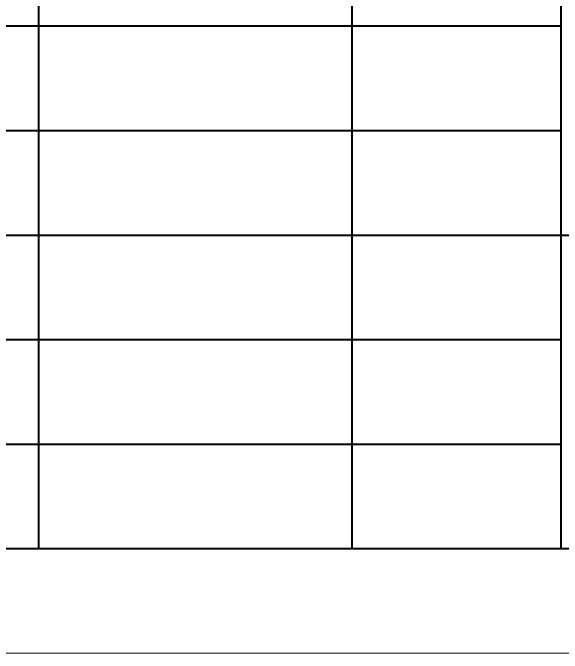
# Model space of a CAD drawing. Header units: millimetres. Extents: x 12064 to 35004, y -6103 to -2658.
# Drawn here: x 30051.79 to 30078.09, y -3146.57 to -3115.92 of the extents above; entities that cross this region are included whole.
import ezdxf

# ---------------------------------------------------------------- set-up
doc = ezdxf.new("R2010")
doc.units = ezdxf.units.MM
doc.layers.add('Layer_05', color=6, linetype='Continuous', lineweight=13)
doc.layers.add('Layer_06', color=7, linetype='Continuous', lineweight=40)

msp = doc.modelspace()

# ---------------------------------------------------------------- linework, layer by layer
at = {"layer": 'Layer_05'}
msp.add_line((29312.111, -3146.567), (30203.111, -3146.567), dxfattribs=at)
at = {"layer": 'Layer_06', "linetype": 'Continuous'}
for p, q in [((30012.987, -3116.551), (30078.031, -3116.551)), ((30012.987, -3121.554), (30078.031, -3121.554)), ((30012.987, -3126.557), (30078.031, -3126.557)), ((30012.987, -3131.561), (30078.031, -3131.561)), ((30012.987, -3136.564), (30078.031, -3136.564)), ((30198.111, -3141.567), (30013.111, -3141.567))]:
    msp.add_line(p, q, dxfattribs=at)
for points in [[(30053.014, -3086.531), (30053.014, -3141.567)], [(30068.024, -3086.531), (30068.024, -3141.567)], [(30078.031, -3086.531), (30078.031, -3141.567)], [(30078.031, -3126.557), (30198.111, -3126.557)]]:
    msp.add_lwpolyline(points, dxfattribs=at)

doc.saveas('drawing.dxf')
